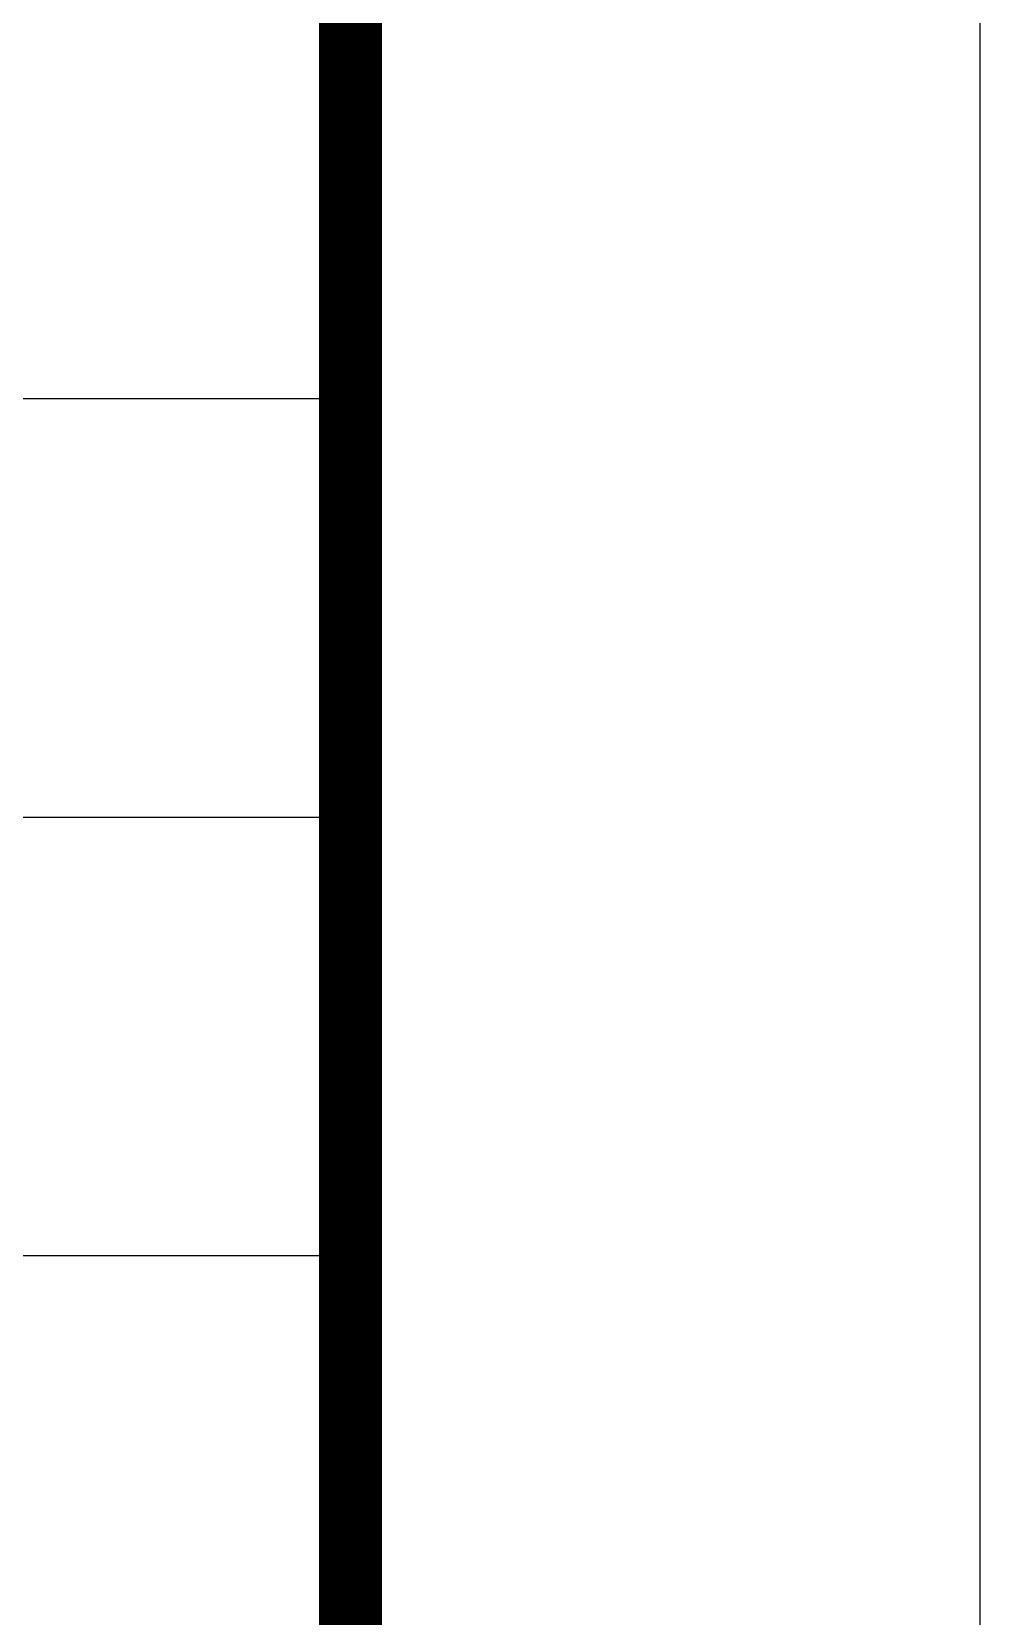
# Model space of a CAD drawing. Extents: x -266287 to 275962, y -324567 to 363765.
# Drawn here: x -159468 to -158715, y 143525 to 144783 of the extents above; entities that cross this region are included whole.
import ezdxf

# ---------------------------------------------------------------- set-up
doc = ezdxf.new("R2010")
doc.units = 0
doc.header["$LTSCALE"] = 1000
doc.layers.add('PUB_TITLE', color=4, linetype='CONTINUOUS')

msp = doc.modelspace()

# ---------------------------------------------------------------- linework, layer by layer
at = {"layer": 'PUB_TITLE'}
for p, q in [((-160267.56832, 144491.77208), (-159215.20461, 144491.77208)), ((-161319.93203, 144159.34124), (-159215.20461, 144159.34124)), ((-160267.56832, 143811.31311), (-159215.20461, 143811.31311))]:
    msp.add_line(p, q, dxfattribs=at)
msp.add_lwpolyline([(-195865.20461, 140509.34124), (-158715.20461, 140509.34124), (-158715.20461, 161509.34124), (-195865.20461, 161509.34124)], close=True, dxfattribs=at)
msp.add_lwpolyline([(-195865.20461, 140509.34124), (-158715.20461, 140509.34124), (-158715.20461, 161509.34124), (-195865.20461, 161509.34124)], close=True, dxfattribs=at)
at = {"layer": 'PUB_TITLE', "const_width": 50}
msp.add_lwpolyline([(-194615.20461, 141009.34124), (-159215.20461, 141009.34124), (-159215.20461, 161009.34124), (-194615.20461, 161009.34124)], close=True, dxfattribs=at)
msp.add_lwpolyline([(-194615.20461, 141009.34124), (-159215.20461, 141009.34124), (-159215.20461, 161009.34124), (-194615.20461, 161009.34124)], close=True, dxfattribs=at)

doc.saveas('drawing.dxf')
